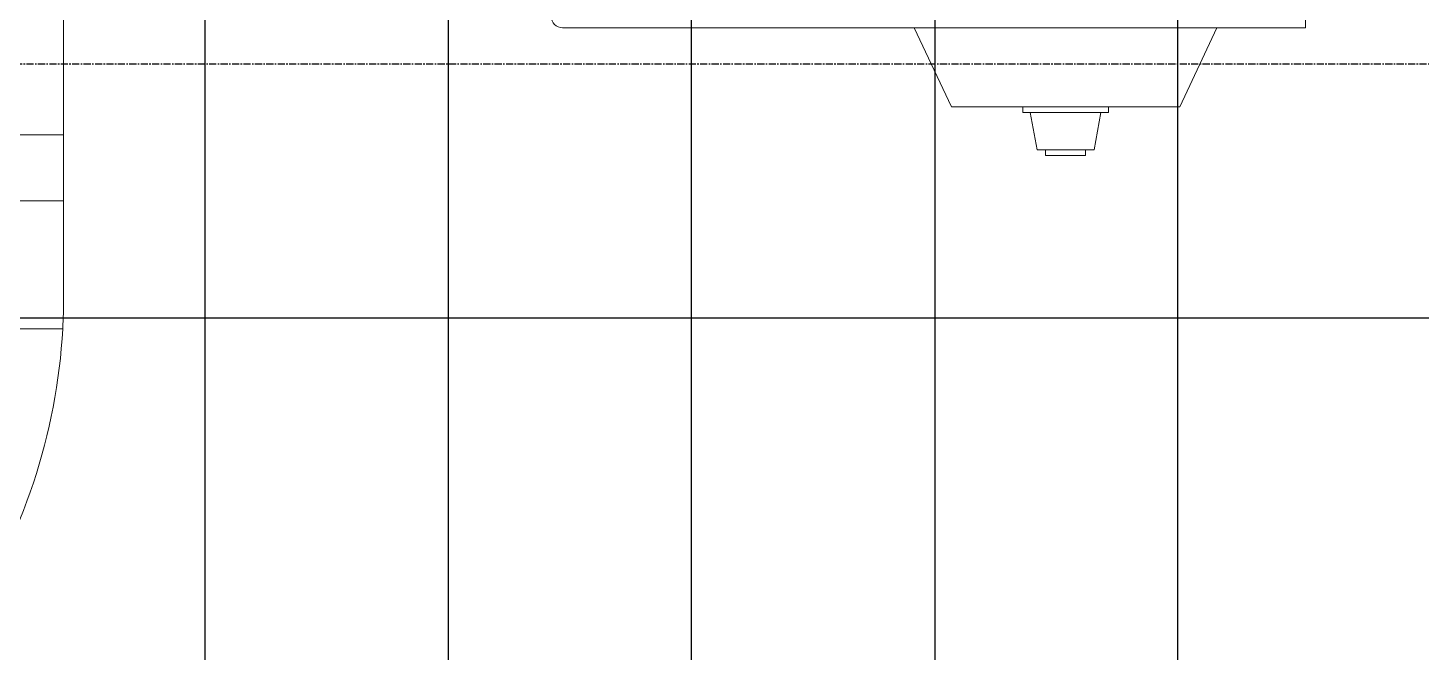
# Model space of a CAD drawing. Header units: millimetres. Extents: x -69706 to 52883, y -6882 to 68885.
# Drawn here: x 37170 to 37414.1, y 65479.9 to 65589.1 of the extents above; entities that cross this region are included whole.
import ezdxf

# ---------------------------------------------------------------- set-up
doc = ezdxf.new("R2010")
doc.units = ezdxf.units.MM
doc.linetypes.add('XFM7P20PCW$0$CENTER', pattern=[2, 1.25, -0.25, 0.25, -0.25])
doc.layers.add('XFM7P20PCW$0$G-IMPT', color=252, linetype='Continuous', lineweight=9)
doc.layers.add('XFM7P20PCW$0$M-PIPE-CHWS12', color=252, linetype='Continuous')

# ---------------------------------------------------------------- blocks, each defined once
blk = doc.blocks.new('XFM7P20PCW$0$A$C5a31e6e3')
for p, q in [((1219.2, 515.7), (1219.2, 1002.3)), ((1261.8, 1002.3), (1261.8, 515.7)), ((1304.4, 515.7), (1304.4, 1002.3)), ((1347, 1002.3), (1347, 515.7)), ((1389.6, 515.7), (1389.6, 1002.3))]:
    blk.add_line(p, q)
blk = doc.blocks.new('XFM7P20PCW$0$HTS 150A-3D_dwg-5203735-前')
at = {"layer": 'XFM7P20PCW$0$G-IMPT'}
for p, q in [((-323, 499.21), (-323, 458.71)), ((-105.45, 440), (-105.45, 464)), ((-323, 458.71), (-227.71, 458.71)), ((-307.5, 458.71), (-301, 444.89)), ((-261, 444.89), (-254.49, 458.71)), ((-227.71, 458.71), (-192.91, 458.71)), ((-301, 444.89), (-261, 444.89)), ((-288.5, 444.89), (-288.5, 443.89)), ((-273.5, 443.89), (-273.5, 444.89)), ((-288.5, 443.89), (-273.5, 443.89)), ((-287.2, 443.89), (-286, 437.39)), ((-276, 437.39), (-274.8, 443.89)), ((-105.45, 428.44), (-105.45, 440)), ((-105.45, 440), (-79.75, 440)), ((-286, 437.39), (-276, 437.39)), ((-284.5, 437.39), (-284.5, 436.39)), ((-277.5, 436.39), (-277.5, 437.39)), ((-284.5, 436.39), (-277.5, 436.39)), ((-79.79, 428.44), (-105.45, 428.44)), ((-105.45, 428.44), (-105.45, 408.52)), ((-105.34, 406), (-79.86, 406))]:
    blk.add_line(p, q, dxfattribs=at)
for centre, radius, start, end in [((-192.91, 460.71), 2, 270.0002, 0.0002), ((-2, 411.74), 103.5, 183.1793, 213.631)]:
    blk.add_arc(centre, radius, start, end, dxfattribs=at)
blk.add_ellipse((6.09, 411.74), major_axis=(111.59, 0), ratio=0.962979, start_param=3.171527, end_param=3.19503, dxfattribs=at)

msp = doc.modelspace()

# ---------------------------------------------------------------- linework, layer by layer
at = {"layer": 'XFM7P20PCW$0$M-PIPE-CHWS12', "color": 1, "linetype": 'XFM7P20PCW$0$CENTER'}
msp.add_line((37729.025, 65582.756), (36393.686, 65582.782), dxfattribs=at)
at = {"layer": 'XFM7P20PCW$0$M-PIPE-CHWS12'}
msp.add_line((37729.024, 65538.306), (36393.685, 65538.332), dxfattribs=at)

# ---------------------------------------------------------------- block references
msp.add_blockref('XFM7P20PCW$0$A$C5a31e6e3', (35981.862, 64794.236))
at = {"layer": 'XFM7P20PCW$0$G-IMPT', "xscale": -1, "rotation": 359.9970098824261}
msp.add_blockref('XFM7P20PCW$0$HTS 150A-3D_dwg-5203735-前', (37070.755, 65130.442), dxfattribs=at)

doc.saveas('drawing.dxf')
